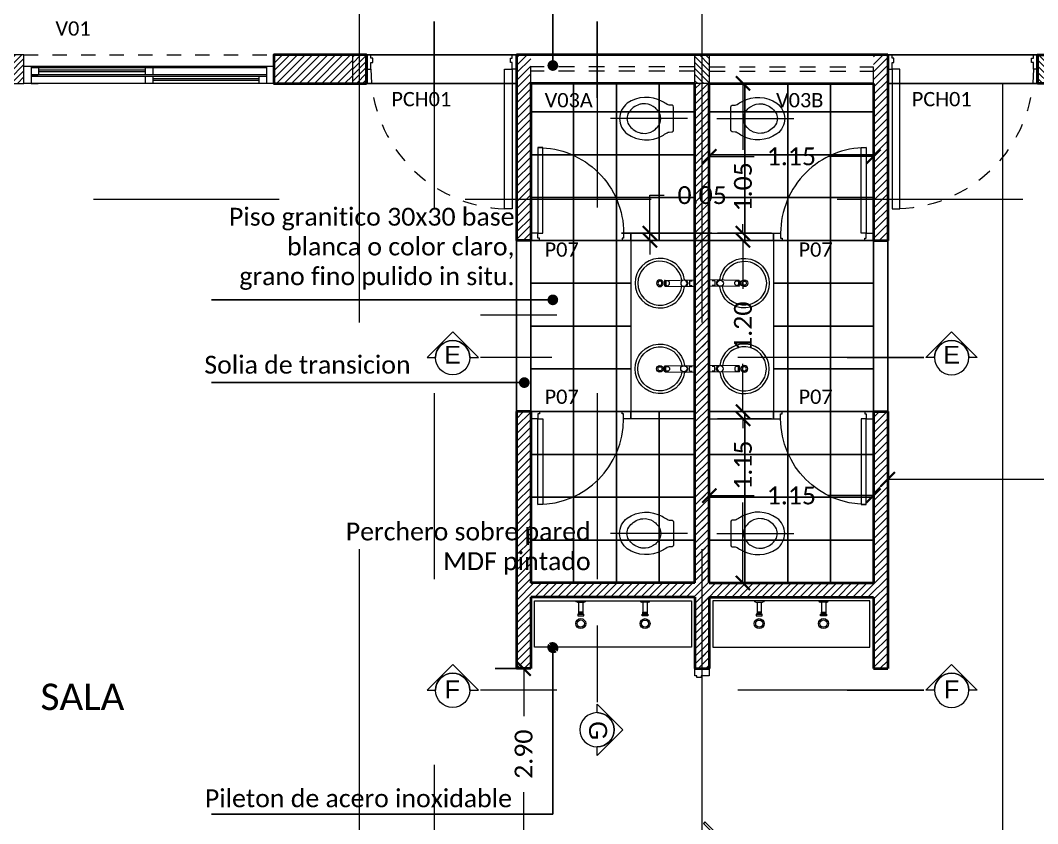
# Model space of a CAD drawing. Header units: metres. Extents: x -127.2 to -72.7, y -10.7 to 45.9.
# Drawn here: x -107.24 to -100.11, y 14.9 to 20.53 of the extents above; entities that cross this region are included whole.
import ezdxf

# ---------------------------------------------------------------- set-up
doc = ezdxf.new("R2010")
doc.units = ezdxf.units.M
doc.header["$LTSCALE"] = 0.05
doc.header["$MEASUREMENT"] = 0
for name, pattern in [('ACAD_ISO02W100', [15, 12, -3]), ('DASHED', [0.75, 0.5, -0.25]), ('DASHED2', [9.525, 6.35, -3.175]), ('STYLE_01', [0.41664, 0.20828, -0.20836])]:
    doc.linetypes.add(name, pattern=pattern)
for name, color, linetype, lineweight in [('0 - cortes', 3, 'Continuous', 9), ('0 - TEXTOS', 2, 'Continuous', 25), ('0-COT-1-50', 3, 'Continuous', 5), ('0-T-1-75-TEXTOS', 4, 'Continuous', 5), ('1.PLANTA ART SANITARIOS', 3, 'Continuous', 9), ('1.PLANTA EQUIPAMIENTO SALA', 2, 'Continuous', 15), ('APERTURAS', 251, 'STYLE_01', 18), ('CARPINTERIAS', 1, 'Continuous', 25), ('Carpinterías', 2, 'Continuous', 18), ('cotas', 1, 'Continuous', 0), ('ESTRUCTURA', 3, 'Continuous', 18), ('Lineas finas', 2, 'Continuous', 0), ('LINEAS PUNTEADAS VARIAS', 251, 'DASHED2', 9), ('Muros en Corte', 3, 'Continuous', 40), ('Muros en Vista', 3, 'Continuous', 20), ('SOLIA GRANITICA - UMBRAL', 251, 'Continuous', 25)]:
    doc.layers.add(name, color=color, linetype=linetype, lineweight=lineweight)
doc.layers.add('HATCH', color=1, linetype='Continuous')
doc.layers.add('SOLADOS-GRIS', color=252, linetype='Continuous')
doc.layers.add('MESADAS', color=7, linetype='Continuous', lineweight=0, true_color=0xcfcfcf)
doc.styles.add('1-50-TEXTO-CAL', font='calibri.ttf', dxfattribs={"height": 0.125})
doc.styles.add('1-75-TEXTO-CAL', font='calibri.ttf', dxfattribs={"height": 0.185})
doc.styles.add('5', font='arial.ttf', dxfattribs={"height": 5})
doc.styles.add('TCH-1-50-CA', font='calibri.ttf', dxfattribs={"height": 0.1})
doc.dimstyles.new('1-50-COTAS', dxfattribs={"dimtxt": 0.12, "dimasz": 0.1, "dimexe": 0.2, "dimexo": 0.02, "dimgap": 0.1, "dimtad": 0, "dimtoh": 1, "dimzin": 0, "dimdsep": 46, "dimtxsty": '1-50-TEXTO-CAL', "dimblk": 'ARCHTICK', "dimcen": 2, "dimclrd": 256, "dimclre": 250, "dimclrt": 256, "dimadec": 0, "dimazin": 0, "dimtfac": 1, "dimtmove": 0, "dimatfit": 3, "dimldrblk": 'DOT', "dimfxl": 1, "dimfxlon": 1, "dimtzin": 0, "dimlwd": -1, "dimarcsym": 0})

# ---------------------------------------------------------------- blocks, each defined once
blk = doc.blocks.new('PERFIL 10X20')
h = blk.add_hatch()
h.set_pattern_fill('_USER', color=6, scale=0.03, angle=45, pattern_type=0)
h.set_pattern_definition([(45, (-2.4, 1.141145), (-0.0212132, 0.0212132), [])])
h.paths.add_polyline_path([(-0.05, 0), (0.05, 0), (0.05, 0.2), (-0.05, 0.2)])
blk.add_lwpolyline([(-0.05, 0), (0.05, 0), (0.05, 0.2), (-0.05, 0.2)], close=True)
blk = doc.blocks.new('_ArchTick')
at = {"color": 0, "linetype": 'ByBlock', "const_width": 0.15}
blk.add_lwpolyline([(-0.5, -0.5), (0.5, 0.5)], dxfattribs=at)
blk = doc.blocks.new('*D11')
at = {"layer": '0-COT-1-50', "color": 250, "lineweight": -2, "transparency": 16777216}
for p, q in [((-103.7144, 15.9837), (-103.9144, 15.9837)), ((-103.6844, 13.0837), (-103.9144, 13.0837))]:
    blk.add_line(p, q, dxfattribs=at)
at = {"layer": '0-COT-1-50', "transparency": 16777216}
for p, q in [((-103.7144, 15.9837), (-103.7144, 15.6494)), ((-103.7144, 13.0837), (-103.7144, 15.118))]:
    blk.add_line(p, q, dxfattribs=at)
at = {"layer": 'Defpoints', "color": 0, "transparency": 16777216}
for p in [(-103.7144, 15.9837, 0), (-103.7144, 15.9837), (-103.6644, 13.0837, 0)]:
    blk.add_point(p, dxfattribs=at)
at = {"layer": '0-COT-1-50', "transparency": 16777216, "xscale": 0.1, "yscale": 0.1, "zscale": 0.1}
for p, rotation in [((-103.7144, 15.9837), 90), ((-103.7144, 13.0837), 270)]:
    blk.add_blockref('_ArchTick', p, dxfattribs=dict(at, rotation=rotation))
at = {"layer": '0-COT-1-50', "transparency": 16777216, "insert": (-103.7144, 15.3837), "char_height": 0.125, "attachment_point": 5, "rotation": 90, "style": '1-50-TEXTO-CAL'}
blk.add_mtext('2.90', dxfattribs=at)
blk = doc.blocks.new('_Dot')
at = {"color": 0, "linetype": 'ByBlock', "lineweight": -2}
blk.add_line((-0.5, 0), (-1, 0), dxfattribs=at)
at = {"color": 0, "linetype": 'ByBlock', "const_width": 0.343}
blk.add_lwpolyline([(-0.171, 0, 1), (0.171, 0, 1)], format="xyb", close=True, dxfattribs=at)
blk = doc.blocks.new('INO_JAR-PL')
blk.add_line((0, 0.0981), (0, -0.4422))
blk.add_lwpolyline([(0, -0.3781, 0.235147), (0.1071, -0.3241, 0.287056), (0.12, -0.08, 0.025167), (0.099, -0.0459, -0.139219), (0.0941, -0.0314), (0.093, -0.0109, 0.386946), (0.0811, 0), (0, 0), (-0.0811, 0, 0.386946), (-0.093, -0.0109), (-0.0941, -0.0314, -0.139219), (-0.099, -0.0459, 0.025167), (-0.12, -0.08, 0.287056), (-0.1071, -0.3241, 0.235147)], format="xyb", close=True)
at = {"color": 253}
blk.add_lwpolyline([(-0.0003, -0.3269, 0.137718), (0.043, -0.3145, 0.171254), (0.0985, -0.24, 0.032215), (0.1032, -0.2165, 0.179192), (0.0854, -0.1426, 0.061586), (0.0614, -0.1143, 0.190492), (0, -0.0901, 0.190492), (-0.0614, -0.1143, 0.061586), (-0.0854, -0.1426, 0.179192), (-0.1032, -0.2165, 0.032215), (-0.0985, -0.24, 0.171254), (-0.043, -0.3145, 0.137718), (0.0003, -0.3269)], format="xyb", dxfattribs=at)
blk = doc.blocks.new('A$C26E565D8')
at = {"extrusion": (-5.4965e-12, 1.29825e-07, 1)}
for p, q in [((0.018, 0.0105, 0), (0.018, 0.085, 0)), ((0.048, 0.0105, 0), (0.048, 0.085, 0)), ((0, 0), (0, 0.0005, 0)), ((0.01, 0.0105, 0), (0.0569, 0.0105, 0)), ((0.0669, 0.0005, 0), (0.0669, 0))]:
    blk.add_line(p, q, dxfattribs=at)
for p, q in [((0.0211, 0.095), (0.0211, 0.0795)), ((0.0235, 0.095), (0.0235, 0.0795)), ((0.0258, 0.095), (0.0258, 0.0795)), ((0.0282, 0.095), (0.0282, 0.0795)), ((0.0306, 0.095), (0.0306, 0.0795)), ((0.033, 0.095), (0.033, 0.0795)), ((0.0354, 0.095), (0.0354, 0.0795)), ((0.0377, 0.095), (0.0377, 0.0795)), ((0.0401, 0.095), (0.0401, 0.0795)), ((0.0425, 0.095), (0.0425, 0.0795)), ((0.0449, 0.095), (0.0449, 0.0795))]:
    blk.add_line(p, q)
at = {"elevation": 0}
for points in [[(0.0127, 0.105), (0.0545, 0.105), (0.0545, 0.095), (0.0127, 0.095)], [(0.018, 0.095), (0.048, 0.095), (0.048, 0.0795), (0.018, 0.0795)]]:
    blk.add_lwpolyline(points, close=True, dxfattribs=at)
at = {"extrusion": (-5.4965e-12, 1.29825e-07, 1)}
for centre, start, end in [((0.01, 0.0005, 0), 90.00485, 180.00485), ((0.0569, 0.0005, 0), 0.00485, 90.00485)]:
    blk.add_arc(centre, 0.01, start, end, dxfattribs=at)
blk = doc.blocks.new('bacha baños')
for p, q in [((-0.02, 0.0365), (-0.0243, 0.2458)), ((-0.0243, 0.2458), (0.0243, 0.2458)), ((0.02, 0.0365), (0.0243, 0.2458)), ((-0.015, 0.0316), (0.015, 0.0316))]:
    blk.add_line(p, q)
at = {"color": 253}
for p, q in [((-0.0163, 0.2068), (-0.0163, 0.2266)), ((0.0159, 0.2068), (0.0159, 0.2266)), ((-0.0163, 0.2068), (0.0159, 0.2068)), ((-0.0201, 0.042), (0.0201, 0.042))]:
    blk.add_line(p, q, dxfattribs=at)
for centre, radius, start, end in [((0, 0), 0.1741, 97.51952, 82.48048), ((-0.015, 0.0366), 0.00498, 181.17293, 270), ((0.015, 0.0366), 0.00498, 270, 358.82707)]:
    blk.add_arc(centre, radius, start, end)
blk.add_arc((0, 0), 0.1542, 98.34249, 81.65751, dxfattribs=at)
at = {"color": 253, "extrusion": (0, 0, -1)}
for centre, major_axis, ratio, start_param, end_param in [((0.0002, 0.1679), (0, -0.022), 0.96372, 1.570796326745123, 7.853981633924709), ((0, 0), (0.0169, 0.0169), 1, -0.785398, 5.497787), ((0.0002, 0.0527), (0.0172, 0), 0.868169, 4.712389, 10.995574), ((0, 0), (-0.0101, 0.0101), 1, 0.785398, 7.068583)]:
    blk.add_ellipse(centre, major_axis=major_axis, ratio=ratio, start_param=start_param, end_param=end_param, dxfattribs=at)
at = {"color": 253}
blk.add_open_spline([(-0.0229, 0.1794), (-0.0196, 0.1864), (-0.0137, 0.1921), (-0.0042, 0.1946), (-0.002, 0.1949), (0.0002, 0.1949), (0.0087, 0.1949), (0.017, 0.1903), (0.0222, 0.1826), (0.0226, 0.1819), (0.023, 0.1812)], degree=3, knots=[5.162013, 5.162013, 5.162013, 5.162013, 6.033332, 6.033332, 6.283185, 6.283185, 6.283185, 7.248258, 7.248258, 7.334593, 7.334593, 7.334593, 7.334593], dxfattribs=at)
blk = doc.blocks.new('*U9')
for points in [[(-0.05, 0), (-0.05, 0.05), (0.01, 0.05), (0.01, 0.035), (0, 0.035), (0, 0)], [(0.65, 0), (0.6, 0), (0.6, 0.035), (0.59, 0.035), (0.59, 0.05), (0.65, 0.05)]]:
    blk.add_lwpolyline(points, close=True)
at = {"extrusion": (0, 0, -1)}
blk.add_lwpolyline([(0, 0), (-0.035, 0), (-0.035, -0.6), (0, -0.6)], close=True, dxfattribs=at)
at = {"layer": 'Lineas finas'}
blk.add_arc((0, 0), 0.6, 270, 0, dxfattribs=at)
blk = doc.blocks.new('*D18')
at = {"layer": '0-COT-1-50', "color": 250, "lineweight": -2, "transparency": 16777216}
for p, q in [((-101.1644, 17.1324), (-101.1644, 17.5105)), ((-95.3144, 17.1324), (-95.3144, 17.5105))]:
    blk.add_line(p, q, dxfattribs=at)
at = {"layer": '0-COT-1-50', "transparency": 16777216}
for p, q in [((-101.1644, 17.3105), (-98.5034, 17.3105)), ((-95.3144, 17.3105), (-97.9755, 17.3105))]:
    blk.add_line(p, q, dxfattribs=at)
at = {"layer": 'Defpoints', "color": 0, "transparency": 16777216}
for p in [(-101.1644, 17.3105), (-101.1644, 17.1124, 0), (-95.3144, 17.1124, 0)]:
    blk.add_point(p, dxfattribs=at)
at = {"layer": '0-COT-1-50', "transparency": 16777216, "xscale": 0.1, "yscale": 0.1, "zscale": 0.1, "rotation": 180}
blk.add_blockref('_ArchTick', (-101.1644, 17.3105), dxfattribs=at)
at = {"layer": '0-COT-1-50', "transparency": 16777216, "xscale": 0.1, "yscale": 0.1, "zscale": 0.1}
blk.add_blockref('_ArchTick', (-95.3144, 17.3105), dxfattribs=at)
at = {"layer": '0-COT-1-50', "transparency": 16777216, "insert": (-98.2394, 17.3105), "char_height": 0.125, "attachment_point": 5, "style": '1-50-TEXTO-CAL'}
blk.add_mtext('5.85', dxfattribs=at)
blk = doc.blocks.new('*D19')
at = {"layer": '0-COT-1-50', "color": 250, "lineweight": -2, "transparency": 16777216}
for p, q in [((-102.4144, 19.3935), (-102.4144, 19.7717)), ((-101.2644, 19.3935), (-101.2644, 19.7717))]:
    blk.add_line(p, q, dxfattribs=at)
at = {"layer": '0-COT-1-50', "transparency": 16777216}
for p, q in [((-102.4144, 19.5717), (-102.0999, 19.5717)), ((-101.2644, 19.5717), (-101.579, 19.5717))]:
    blk.add_line(p, q, dxfattribs=at)
at = {"layer": 'Defpoints', "color": 0, "transparency": 16777216}
for p in [(-102.4144, 19.5717), (-102.4144, 19.3735, 0), (-101.2644, 19.3735, 0)]:
    blk.add_point(p, dxfattribs=at)
at = {"layer": '0-COT-1-50', "transparency": 16777216, "xscale": 0.1, "yscale": 0.1, "zscale": 0.1, "rotation": 180}
blk.add_blockref('_ArchTick', (-102.4144, 19.5717), dxfattribs=at)
at = {"layer": '0-COT-1-50', "transparency": 16777216, "xscale": 0.1, "yscale": 0.1, "zscale": 0.1}
blk.add_blockref('_ArchTick', (-101.2644, 19.5717), dxfattribs=at)
at = {"layer": '0-COT-1-50', "transparency": 16777216, "insert": (-101.8394, 19.5717), "char_height": 0.125, "attachment_point": 5, "style": '1-50-TEXTO-CAL'}
blk.add_mtext('1.15', dxfattribs=at)
blk = doc.blocks.new('*D20')
at = {"layer": '0-COT-1-50', "color": 250, "lineweight": -2, "transparency": 16777216}
for p, q in [((-102.3564, 20.0837), (-101.9782, 20.0837)), ((-102.3564, 19.0337), (-101.9782, 19.0337))]:
    blk.add_line(p, q, dxfattribs=at)
at = {"layer": '0-COT-1-50', "transparency": 16777216}
for p, q in [((-102.1782, 20.0837), (-102.1782, 19.6191)), ((-102.1782, 19.0337), (-102.1782, 19.0983))]:
    blk.add_line(p, q, dxfattribs=at)
at = {"layer": 'Defpoints', "color": 0, "transparency": 16777216}
for p in [(-102.3764, 20.0837, 0), (-102.1782, 20.0837), (-102.3764, 19.0337, 0)]:
    blk.add_point(p, dxfattribs=at)
at = {"layer": '0-COT-1-50', "transparency": 16777216, "xscale": 0.1, "yscale": 0.1, "zscale": 0.1}
for p, rotation in [((-102.1782, 20.0837), 90), ((-102.1782, 19.0337), 270)]:
    blk.add_blockref('_ArchTick', p, dxfattribs=dict(at, rotation=rotation))
at = {"layer": '0-COT-1-50', "transparency": 16777216, "insert": (-102.1782, 19.3587), "char_height": 0.125, "attachment_point": 5, "rotation": 90, "style": '1-50-TEXTO-CAL'}
blk.add_mtext('1.05', dxfattribs=at)
blk = doc.blocks.new('*D21')
at = {"layer": '0-COT-1-50', "color": 250, "lineweight": -2, "transparency": 16777216}
for p, q in [((-102.4144, 17.3738), (-102.4144, 16.9957)), ((-101.2644, 17.3738), (-101.2644, 16.9957))]:
    blk.add_line(p, q, dxfattribs=at)
at = {"layer": '0-COT-1-50', "transparency": 16777216}
for p, q in [((-102.4144, 17.1957), (-102.0999, 17.1957)), ((-101.2644, 17.1957), (-101.579, 17.1957))]:
    blk.add_line(p, q, dxfattribs=at)
at = {"layer": 'Defpoints', "color": 0, "transparency": 16777216}
for p in [(-102.4144, 17.3938, 0), (-101.2644, 17.3938, 0), (-102.4144, 17.1957)]:
    blk.add_point(p, dxfattribs=at)
at = {"layer": '0-COT-1-50', "transparency": 16777216, "xscale": 0.1, "yscale": 0.1, "zscale": 0.1, "rotation": 180}
blk.add_blockref('_ArchTick', (-102.4144, 17.1957), dxfattribs=at)
at = {"layer": '0-COT-1-50', "transparency": 16777216, "xscale": 0.1, "yscale": 0.1, "zscale": 0.1}
blk.add_blockref('_ArchTick', (-101.2644, 17.1957), dxfattribs=at)
at = {"layer": '0-COT-1-50', "transparency": 16777216, "insert": (-101.8394, 17.1957), "char_height": 0.125, "attachment_point": 5, "style": '1-50-TEXTO-CAL'}
blk.add_mtext('1.15', dxfattribs=at)
blk = doc.blocks.new('*D22')
at = {"layer": '0-COT-1-50', "color": 250, "lineweight": -2, "transparency": 16777216}
for p, q in [((-102.3564, 17.7337), (-101.9782, 17.7337)), ((-102.3564, 16.5836), (-101.9782, 16.5836))]:
    blk.add_line(p, q, dxfattribs=at)
at = {"layer": '0-COT-1-50', "transparency": 16777216}
for p, q in [((-102.1782, 17.7337), (-102.1782, 17.6691)), ((-102.1782, 16.5836), (-102.1782, 17.1483))]:
    blk.add_line(p, q, dxfattribs=at)
at = {"layer": 'Defpoints', "color": 0, "transparency": 16777216}
for p in [(-102.3764, 17.7337, 0), (-102.3764, 16.5836, 0), (-102.1782, 16.5836)]:
    blk.add_point(p, dxfattribs=at)
at = {"layer": '0-COT-1-50', "transparency": 16777216, "xscale": 0.1, "yscale": 0.1, "zscale": 0.1}
for p, rotation in [((-102.1782, 17.7337), 90), ((-102.1782, 16.5836), 270)]:
    blk.add_blockref('_ArchTick', p, dxfattribs=dict(at, rotation=rotation))
at = {"layer": '0-COT-1-50', "transparency": 16777216, "insert": (-102.1782, 17.4087), "char_height": 0.125, "attachment_point": 5, "rotation": 90, "style": '1-50-TEXTO-CAL'}
blk.add_mtext('1.15', dxfattribs=at)
blk = doc.blocks.new('*D26')
at = {"layer": '0-COT-1-50', "transparency": 16777216}
for p, q in [((-102.8298, 19.0337), (-102.8298, 19.2999)), ((-102.8298, 19.2999), (-102.7298, 19.2999)), ((-102.8298, 18.9837), (-102.8298, 19.0337)), ((-102.8298, 18.9837), (-102.8298, 18.8837))]:
    blk.add_line(p, q, dxfattribs=at)
at = {"layer": '0-COT-1-50', "color": 250, "lineweight": -2, "transparency": 16777216}
for p, q in [((-102.3964, 19.0337), (-103.0298, 19.0337)), ((-102.3964, 18.9837), (-103.0298, 18.9837))]:
    blk.add_line(p, q, dxfattribs=at)
at = {"layer": 'Defpoints', "color": 0, "transparency": 16777216}
for p in [(-102.8298, 19.0337), (-102.3764, 19.0337, 0), (-102.3764, 18.9837, 0)]:
    blk.add_point(p, dxfattribs=at)
at = {"layer": '0-COT-1-50', "transparency": 16777216, "xscale": 0.1, "yscale": 0.1, "zscale": 0.1}
for p, rotation in [((-102.8298, 19.0337), 270), ((-102.8298, 18.9837), 90)]:
    blk.add_blockref('_ArchTick', p, dxfattribs=dict(at, rotation=rotation))
at = {"layer": '0-COT-1-50', "transparency": 16777216, "insert": (-102.4644, 19.2999), "char_height": 0.125, "attachment_point": 5, "style": '1-50-TEXTO-CAL'}
blk.add_mtext('0.05', dxfattribs=at)
blk = doc.blocks.new('*D27')
at = {"layer": '0-COT-1-50', "color": 250, "lineweight": -2, "transparency": 16777216}
for p, q in [((-102.3564, 18.9837), (-101.9782, 18.9837)), ((-102.3564, 17.7837), (-101.9782, 17.7837))]:
    blk.add_line(p, q, dxfattribs=at)
at = {"layer": '0-COT-1-50', "transparency": 16777216}
for p, q in [((-102.1782, 18.9837), (-102.1782, 18.6449)), ((-102.1782, 17.7837), (-102.1782, 18.1193))]:
    blk.add_line(p, q, dxfattribs=at)
at = {"layer": 'Defpoints', "color": 0, "transparency": 16777216}
for p in [(-102.3764, 18.9837, 0), (-102.1782, 18.9837), (-102.3764, 17.7837, 0)]:
    blk.add_point(p, dxfattribs=at)
at = {"layer": '0-COT-1-50', "transparency": 16777216, "xscale": 0.1, "yscale": 0.1, "zscale": 0.1}
for p, rotation in [((-102.1782, 18.9837), 90), ((-102.1782, 17.7837), 270)]:
    blk.add_blockref('_ArchTick', p, dxfattribs=dict(at, rotation=rotation))
at = {"layer": '0-COT-1-50', "transparency": 16777216, "insert": (-102.1782, 18.3821), "char_height": 0.125, "attachment_point": 5, "rotation": 90, "style": '1-50-TEXTO-CAL'}
blk.add_mtext('1.20', dxfattribs=at)
blk = doc.blocks.new('Sección - Extremo de sección-3896-Nivel 0')
for p, q in [((-0.006, 0.00598), (-0.012, 0)), ((0, 0), (-0.006, 0.00598)), ((-0.012, 0), (-0.01, 0)), ((-0.002, 0), (0, 0))]:
    blk.add_line(p, q)
blk.add_circle((-0.006, 0), 0.004)
blk.add_arc((-0.006, 0), 0.004, 0, 180)
blk = doc.blocks.new('PCH01-planta')
at = {"layer": 'APERTURAS', "ltscale": 3}
blk.add_arc((1.0031, -0.1068), 0.9731, 179.58673, 271.00089, dxfattribs=at)
at = {"layer": 'CARPINTERIAS', "linetype": 'Continuous', "lineweight": 5}
for points in [[(0, 0), (0, -0.0998), (0.0299, -0.0998), (0.0299, -0.0534), (0.0429, -0.0534), (0.0429, -0.0235), (0.0299, -0.0235), (0.0299, 0)], [(1.05, 0), (1.05, -0.0998), (1.0201, -0.0998), (1.0201, -0.0534), (1.0071, -0.0534), (1.0071, -0.0235), (1.0201, -0.0235), (1.0201, 0)], [(0.9651, -0.0998), (1.0201, -0.0998), (1.0201, -1.0798), (0.9651, -1.0798)]]:
    blk.add_lwpolyline(points, close=True, dxfattribs=at)
blk = doc.blocks.new('P08 - planta')
at = {"layer": 'CARPINTERIAS', "linetype": 'Continuous', "lineweight": 5}
for p, q in [((0.0615, -0.02), (0.0721, -0.0094)), ((0.4921, -0.4506), (0.0615, -0.02)), ((0.0721, -0.0094), (0.5027, -0.44)), ((0.9333, -0.0094), (0.5027, -0.44)), ((0.5133, -0.4506), (0.9439, -0.02)), ((0.9438, -0.0201), (0.9332, -0.0095)), ((1.3744, -0.4504), (0.9438, -0.0199)), ((0.9439, -0.02), (0.9545, -0.0094)), ((0.9543, -0.0093), (1.3849, -0.4399)), ((1.8155, -0.0093), (1.3849, -0.4399)), ((1.3955, -0.4504), (1.8261, -0.0199)), ((1.826, -0.02), (1.8154, -0.0094)), ((0.5027, -0.44), (0.4921, -0.4506)), ((0.5027, -0.44), (0.5133, -0.4506)), ((1.3849, -0.4399), (1.3744, -0.4504)), ((1.3849, -0.4399), (1.3955, -0.4504))]:
    blk.add_line(p, q, dxfattribs=at)
for points in [[(0, 0.0499), (0, -0.0499), (0.05, -0.0499), (0.05, 0.0065), (0.0629, 0.0065), (0.0629, 0.0364), (0.05, 0.0364), (0.05, 0.0499)], [(2.9, 0.0499), (2.9, -0.0499), (2.8501, -0.0499), (2.8501, 0.0065), (2.8371, 0.0065), (2.8371, 0.0364), (2.8501, 0.0364), (2.8501, 0.0499)]]:
    blk.add_lwpolyline(points, close=True, dxfattribs=at)
for centre, radius in [((0.0612, -0.0094), 0.006), ((0.0612, -0.0094), 0.004), ((0.0612, -0.0094), 0.002), ((0.9436, -0.0094), 0.006), ((0.9436, -0.0094), 0.004), ((0.9436, -0.0094), 0.002), ((0.5024, -0.4506), 0.006), ((0.5024, -0.4506), 0.004), ((0.5024, -0.4506), 0.002), ((1.3847, -0.4504), 0.006), ((1.3847, -0.4504), 0.004), ((1.3847, -0.4504), 0.002)]:
    blk.add_circle(centre, radius, dxfattribs=at)
blk = doc.blocks.new('V01-planta')
at = {"layer": 'CARPINTERIAS', "linetype": 'Continuous', "lineweight": 5}
for p, q in [((0, 0), (1.7504, 0)), ((0.0508, 0), (0.1011, 0)), ((0.0508, -0.1207), (0.0508, 0)), ((0.0549, 0), (1.7001, 0)), ((0.1037, 0), (0.1037, -0.0503)), ((0.8464, -0.0503), (0.8464, 0)), ((0.8492, 0), (0.8995, 0)), ((0.8995, 0), (0.8995, -0.0503)), ((1.6996, 0), (1.6493, 0)), ((1.6996, -0.1207), (1.6996, 0)), ((0.1011, -0.0503), (0.0508, -0.0503)), ((0.0508, -0.0608), (1.6996, -0.0608)), ((1.6996, -0.0503), (0.0549, -0.0503)), ((0.1037, -0.0211), (0.8464, -0.0211)), ((0.8464, -0.0332), (0.1037, -0.0332)), ((0.8464, -0.1111), (0.8464, -0.0608)), ((0.8995, -0.0503), (0.8492, -0.0503)), ((0.8497, -0.0608), (0.9, -0.0608)), ((0.8995, -0.0608), (0.8995, -0.1111)), ((1.6467, -0.0608), (1.6467, -0.1111)), ((1.6493, -0.0503), (1.6996, -0.0503)), ((1.7504, -0.1207), (0, -0.1207)), ((1.6996, -0.1111), (0.0508, -0.1111)), ((0.9, -0.1111), (0.8497, -0.1111)), ((0.8995, -0.0819), (1.6467, -0.0819)), ((1.6467, -0.094), (0.8995, -0.094))]:
    blk.add_line(p, q, dxfattribs=at)

msp = doc.modelspace()

# ---------------------------------------------------------------- hatches: boundary and pattern name
at = {"layer": 'HATCH'}
h = msp.add_hatch(dxfattribs=at)
h.set_pattern_fill('ANSI31', color=256, scale=0.3, style=0)
h.paths.add_polyline_path([(-104.9144, 20.2837), (-105.4644, 20.2837), (-105.4644, 20.0837), (-104.9144, 20.0837)])
h = msp.add_hatch(dxfattribs=at)
h.set_pattern_fill('ANSI31', color=256, scale=0.3, style=0)
h.set_pattern_definition([(45, (-31.590347, 0), (-0.026516504, 0.026516504), [])])
h.paths.add_polyline_path([(-103.6644, 20.0837), (-103.6644, 20.2837), (-103.7644, 20.2837), (-103.7644, 18.9837), (-103.6644, 18.9837)])
h.paths.add_polyline_path([(-101.1644, 20.2837), (-101.2644, 20.2837), (-101.2644, 20.0837), (-101.2644, 18.9837), (-101.1644, 18.9837)])
h = msp.add_hatch(dxfattribs=at)
h.set_pattern_fill('ANSI31', color=256, scale=0.3, style=0)
h.paths.add_polyline_path([(-102.4644, 20.0837), (-102.5144, 20.0837), (-102.5144, 15.9837), (-102.4644, 15.9837)])
h.paths.add_polyline_path([(-102.4144, 20.0837), (-102.4644, 20.0837), (-102.4644, 15.9837), (-102.4144, 15.9837)])
h = msp.add_hatch(dxfattribs=at)
h.set_pattern_fill('ANSI31', color=256, scale=0.3, style=0)
h.paths.add_polyline_path([(-103.6644, 17.7837), (-103.7644, 17.7837), (-103.7644, 15.9837), (-103.6644, 15.9837), (-103.6644, 16.4836), (-103.2002, 16.4836), (-103.2002, 16.5836), (-103.6644, 16.5836)])
h.paths.add_polyline_path([(-101.1644, 17.7837), (-101.2644, 17.7837), (-101.2644, 16.5836), (-102.4144, 16.5836), (-102.4144, 18.4599), (-102.4644, 18.4599), (-102.4644, 15.9837), (-102.4144, 15.9837), (-102.4144, 16.4836), (-101.2644, 16.4836), (-101.2644, 15.9837), (-101.1644, 15.9837)])
h = msp.add_hatch(dxfattribs=at)
h.set_pattern_fill('ANSI31', color=256, scale=0.3, style=0)
h.paths.add_polyline_path([(-102.5144, 16.5836), (-103.2002, 16.5836), (-103.2002, 16.4836), (-102.5144, 16.4836)])
at = {"layer": 'MESADAS'}
h = msp.add_hatch(dxfattribs=at)
h.set_pattern_fill('AR-CONC', color=256, scale=2)
edge = h.paths.add_edge_path()
edge.add_line((-102.7644, 18.9837), (-102.9644, 18.9837))
edge.add_line((-102.9644, 18.9837), (-102.9644, 18.6837))
edge.add_line((-102.9644, 18.6837), (-102.9343, 18.6837))
edge.add_arc((-102.7602, 18.6837), 0.1741, 91.39495, 180, ccw=False)
edge.add_line((-102.7644, 18.8578), (-102.7644, 18.9837))
edge = h.paths.add_edge_path()
edge.add_line((-102.5144, 18.9837), (-102.7644, 18.9837))
edge.add_line((-102.7644, 18.9837), (-102.7644, 18.8578))
edge.add_arc((-102.7602, 18.6837), 0.1741, 7.51952, 91.39495, ccw=False)
edge.add_line((-102.5876, 18.7065), (-102.5144, 18.708))
edge.add_line((-102.5144, 18.708), (-102.5144, 18.9837))
edge = h.paths.add_edge_path()
edge.add_line((-102.5144, 18.6594), (-102.5876, 18.6609))
edge.add_arc((-102.7602, 18.6837), 0.1741, 268.60505, 352.48048, ccw=False)
edge.add_line((-102.7644, 18.5096), (-102.7644, 18.3837))
edge.add_line((-102.7644, 18.3837), (-102.5144, 18.3837))
edge.add_line((-102.5144, 18.3837), (-102.5144, 18.6594))
edge = h.paths.add_edge_path()
edge.add_arc((-102.7602, 18.6837), 0.1741, 180, 268.60505, ccw=False)
edge.add_line((-102.9343, 18.6837), (-102.9644, 18.6837))
edge.add_line((-102.9644, 18.6837), (-102.9644, 18.3837))
edge.add_line((-102.9644, 18.3837), (-102.7644, 18.3837))
edge.add_line((-102.7644, 18.3837), (-102.7644, 18.5096))
edge = h.paths.add_edge_path()
edge.add_line((-102.7644, 18.3837), (-102.9644, 18.3837))
edge.add_line((-102.9644, 18.3837), (-102.9644, 18.0837))
edge.add_line((-102.9644, 18.0837), (-102.9343, 18.0837))
edge.add_arc((-102.7602, 18.0837), 0.1741, 91.39494, 180, ccw=False)
edge.add_line((-102.7644, 18.2578), (-102.7644, 18.3837))
edge = h.paths.add_edge_path()
edge.add_line((-102.5144, 18.3837), (-102.7644, 18.3837))
edge.add_line((-102.7644, 18.3837), (-102.7644, 18.2578))
edge.add_arc((-102.7602, 18.0837), 0.1741, 7.51952, 91.39494, ccw=False)
edge.add_line((-102.5876, 18.1065), (-102.5144, 18.108))
edge.add_line((-102.5144, 18.108), (-102.5144, 18.3837))
edge = h.paths.add_edge_path()
edge.add_line((-102.5144, 18.0594), (-102.5876, 18.0609))
edge.add_arc((-102.7602, 18.0837), 0.1741, 268.60506, 352.48048, ccw=False)
edge.add_line((-102.7644, 17.9096), (-102.7644, 17.7837))
edge.add_line((-102.7644, 17.7837), (-102.5144, 17.7837))
edge.add_line((-102.5144, 17.7837), (-102.5144, 18.0594))
edge = h.paths.add_edge_path()
edge.add_arc((-102.7602, 18.0837), 0.1741, 180, 268.60506, ccw=False)
edge.add_line((-102.9343, 18.0837), (-102.9644, 18.0837))
edge.add_line((-102.9644, 18.0837), (-102.9644, 17.7837))
edge.add_line((-102.9644, 17.7837), (-102.7644, 17.7837))
edge.add_line((-102.7644, 17.7837), (-102.7644, 17.9096))

# ---------------------------------------------------------------- linework, layer by layer
at = {"layer": '0 - cortes', "linetype": 'ACAD_ISO02W100', "ltscale": 10}
for points in [[(-104.3424, 19.9812), (-104.3424, 20.5166)], [(-103.2002, 19.9812), (-103.2002, 20.5166)], [(-103.4814, 18.4599), (-104.0168, 18.4599)], [(-101.4475, 18.1624), (-100.9121, 18.1624)], [(-103.2002, 16.2847), (-103.2002, 15.7493)], [(-103.4814, 15.8318), (-104.0168, 15.8318)], [(-101.4475, 15.8318), (-100.9121, 15.8318)]]:
    msp.add_lwpolyline(points, dxfattribs=at)
at = {"layer": '0 - cortes', "linetype": 'STYLE_01', "ltscale": 125}
for points in [[(-104.3424, 20.5166), (-104.3424, 12.6508)], [(-103.2002, 20.5166), (-103.2002, 15.7493)], [(-95.0098, 19.2706), (-110.0717, 19.2706)], [(-100.9121, 18.1624), (-104.0168, 18.1624)], [(-100.9121, 15.8318), (-104.0168, 15.8318)]]:
    msp.add_lwpolyline(points, dxfattribs=at)
at = {"layer": '0 - TEXTOS'}
for p, q in [((-103.5102, 20.2089), (-103.5102, 20.2589)), ((-103.5102, 18.5669), (-103.5602, 18.5669)), ((-103.7099, 17.9872), (-103.7599, 17.9872)), ((-103.5102, 16.1054), (-103.5102, 16.1052, 0))]:
    msp.add_line(p, q, dxfattribs=at)
for points in [[(-103.5102, 20.2282), (-103.5102, 21.006), (-105.9018, 21.006)], [(-103.5602, 18.5669), (-105.9018, 18.5669)], [(-103.7599, 17.9872), (-105.9018, 17.9872)], [(-103.5102, 16.1358), (-103.5102, 14.9645), (-105.9018, 14.9645)]]:
    msp.add_lwpolyline(points, dxfattribs=at)
at = {"layer": '0 - TEXTOS', "const_width": 0.0375}
for points in [[(-103.5267, 20.2178, -1), (-103.4936, 20.2, -1)], [(-103.519, 18.5504, -1), (-103.5013, 18.5834, -1)], [(-103.7188, 17.9707, -1), (-103.7011, 18.0037, -1)], [(-103.5267, 16.1463, 0.814491), (-103.4936, 16.1143, 0.814491)]]:
    msp.add_lwpolyline(points, format="xyb", close=True, dxfattribs=at)
at = {"layer": '1.PLANTA ART SANITARIOS', "elevation": 0}
for points in [[(-102.5394, 16.1336), (-103.6394, 16.1336), (-103.6394, 16.4588), (-102.5394, 16.4588)], [(-102.3894, 16.1336), (-101.2894, 16.1336), (-101.2894, 16.4588), (-102.3894, 16.4588)]]:
    msp.add_lwpolyline(points, close=True, dxfattribs=at)
at = {"layer": '1.PLANTA ART SANITARIOS'}
for centre, radius in [((-103.3144, 16.2991, 0), 0.035), ((-103.3144, 16.2991, 0), 0.025), ((-102.8644, 16.2986, 0), 0.035), ((-102.8644, 16.2986, 0), 0.025), ((-102.0644, 16.2986, 0), 0.035), ((-102.0644, 16.2986, 0), 0.025), ((-101.6145, 16.2991, 0), 0.035), ((-101.6145, 16.2991, 0), 0.025)]:
    msp.add_circle(centre, radius, dxfattribs=at)
at = {"layer": '1.PLANTA EQUIPAMIENTO SALA'}
for p, q in [((-102.9644, 18.9837, 0), (-102.9644, 17.7837, 0)), ((-101.9644, 18.9837, 0), (-101.9644, 17.7837, 0))]:
    msp.add_line(p, q, dxfattribs=at)
at = {"layer": 'APERTURAS'}
msp.add_line((-107.2144, 20.2837), (-105.4644, 20.2837), dxfattribs=at)
at = {"layer": 'cotas'}
msp.add_line((-100.36, 20.0837, 0), (-100.36, 13.0837), dxfattribs=at)
at = {"layer": 'LINEAS PUNTEADAS VARIAS', "ltscale": 10}
for p, q in [((-104.8644, 8.8837), (-104.8644, 24.1837)), ((-102.4644, 8.8837), (-102.4644, 24.1837))]:
    msp.add_line(p, q, dxfattribs=at)
at = {"layer": 'LINEAS PUNTEADAS VARIAS', "ltscale": 0.35}
for p, q in [((-103.6644, 20.0837, 0), (-103.6644, 20.2837, 0)), ((-101.2644, 20.0837, 0), (-101.2644, 20.2837, 0)), ((-102.5144, 20.1987, 0), (-103.6644, 20.1987, 0)), ((-102.5144, 20.1687, 0), (-103.6644, 20.1687, 0)), ((-102.4144, 20.1987, 0), (-101.2644, 20.1987, 0)), ((-102.4144, 20.1687, 0), (-101.2644, 20.1687, 0))]:
    msp.add_line(p, q, dxfattribs=at)
at = {"layer": 'Muros en Corte'}
for p, q in [((-104.8144, 20.2837, 0), (-104.8144, 20.0837, 0)), ((-101.1644, 20.2837, 0), (-103.7644, 20.2837, 0)), ((-103.7644, 20.2837, 0), (-103.7644, 18.9837, 0)), ((-101.1644, 20.2837, 0), (-101.1644, 18.9837, 0)), ((-100.1144, 20.2837, 0), (-100.1144, 20.0837, 0)), ((-102.5144, 20.0837, 0), (-103.6644, 20.0837, 0)), ((-103.6644, 20.0837, 0), (-103.6644, 18.9837, 0)), ((-102.5144, 16.5836), (-102.5144, 20.0837, 0)), ((-102.4144, 16.5836), (-102.4144, 20.0837, 0)), ((-102.4144, 20.0837, 0), (-101.2644, 20.0837, 0)), ((-101.2644, 20.0837, 0), (-101.2644, 18.9837, 0)), ((-103.6644, 18.9837), (-103.7644, 18.9837, 0)), ((-101.2644, 18.9837), (-101.1644, 18.9837, 0)), ((-103.7644, 17.7837, 0), (-103.7644, 15.9837, 0)), ((-103.6644, 17.7837, 0), (-103.7644, 17.7837, 0)), ((-103.6644, 17.7837, 0), (-103.6644, 16.5836)), ((-101.2644, 17.7837, 0), (-101.2644, 16.5836)), ((-101.2644, 17.7837, 0), (-101.1644, 17.7837, 0)), ((-101.1644, 17.7837, 0), (-101.1644, 15.9837, 0)), ((-102.5144, 16.5836), (-103.6644, 16.5836)), ((-102.4144, 16.5836), (-101.2644, 16.5836)), ((-103.6644, 16.4838), (-103.6644, 15.9837, 0)), ((-102.5144, 16.4836), (-103.6644, 16.4836)), ((-102.5144, 16.4836), (-102.5144, 15.9837, 0)), ((-102.4144, 16.4836, 0), (-101.2644, 16.4836)), ((-102.4144, 16.4836), (-102.4144, 15.9837, 0)), ((-101.2644, 16.4838), (-101.2644, 15.9837, 0)), ((-103.6644, 15.9837, 0), (-103.7644, 15.9837, 0)), ((-102.5144, 15.9837, 0), (-102.4144, 15.9837, 0)), ((-101.2644, 15.9837, 0), (-101.1644, 15.9837, 0))]:
    msp.add_line(p, q, dxfattribs=at)
at = {"layer": 'Muros en Corte', "elevation": 0}
for points in [[(-104.8144, 20.0837), (-104.8144, 20.2837), (-105.4644, 20.2837), (-105.4644, 20.0837)], [(-100.1144, 20.0837), (-100.1144, 20.2837), (-99.4644, 20.2837), (-99.4644, 20.0837)]]:
    msp.add_lwpolyline(points, close=True, dxfattribs=at)
at = {"layer": 'Muros en Vista'}
for points in [[(-102.5144, 19.0337), (-102.9644, 19.0337), (-102.9644, 18.9837), (-102.5144, 18.9837)], [(-102.4144, 19.0337), (-101.9644, 19.0337), (-101.9644, 18.9837), (-102.4144, 18.9837)]]:
    msp.add_lwpolyline(points, dxfattribs=at)
at = {"layer": 'Muros en Vista', "elevation": 0}
for points in [[(-102.5144, 17.7337), (-102.9644, 17.7337), (-102.9644, 17.7837), (-102.5144, 17.7837)], [(-102.4144, 17.7337), (-101.9644, 17.7337), (-101.9644, 17.7837), (-102.4144, 17.7837)]]:
    msp.add_lwpolyline(points, dxfattribs=at)
at = {"layer": 'SOLADOS-GRIS'}
for p, q in [((-103.3644, 20.0837), (-103.3644, 16.5836, 0)), ((-103.0644, 20.0837), (-103.0644, 16.5836, 0)), ((-102.7644, 19.0337, 0), (-102.7644, 20.0837, 0)), ((-102.1644, 19.0337), (-102.1644, 20.0837, 0)), ((-101.8644, 20.0837, 0), (-101.8644, 16.5836, 0)), ((-101.5644, 20.0837, 0), (-101.5644, 16.5836, 0)), ((-102.5144, 19.8837, 0), (-103.6644, 19.8837, 0)), ((-101.2644, 19.8837, 0), (-102.4144, 19.8837, 0)), ((-102.5144, 19.5837, 0), (-103.6644, 19.5837, 0)), ((-101.2644, 19.5837, 0), (-102.4144, 19.5837, 0)), ((-102.5144, 19.2837, 0), (-103.6644, 19.2837, 0)), ((-101.2644, 19.2837, 0), (-102.4144, 19.2837, 0)), ((-102.5144, 18.9837, 0), (-103.6644, 18.9837, 0)), ((-101.2644, 18.9837, 0), (-102.4144, 18.9837, 0)), ((-103.0144, 18.6837, 0), (-103.6644, 18.6837, 0)), ((-101.2644, 18.6837, 0), (-101.9144, 18.6837, 0)), ((-103.0144, 18.3837, 0), (-103.6644, 18.3837, 0)), ((-101.2644, 18.3837, 0), (-101.9144, 18.3837, 0)), ((-103.0144, 18.0837, 0), (-103.6644, 18.0837, 0)), ((-101.2644, 18.0837, 0), (-101.9144, 18.0837, 0)), ((-102.5144, 17.7837, 0), (-103.6644, 17.7837, 0)), ((-101.2644, 17.7837, 0), (-102.4144, 17.7837, 0)), ((-102.7644, 17.7337, 0), (-102.7644, 16.5836)), ((-102.1644, 17.7337, 0), (-102.1644, 16.5836)), ((-102.5144, 17.4837, 0), (-103.6644, 17.4837, 0)), ((-101.2644, 17.4837, 0), (-102.4144, 17.4837, 0)), ((-102.5144, 17.1837, 0), (-103.6644, 17.1837, 0)), ((-101.2644, 17.1837, 0), (-102.4144, 17.1837, 0)), ((-102.5144, 16.8837, 0), (-103.6644, 16.8837, 0)), ((-101.2644, 16.8837, 0), (-102.4144, 16.8837, 0))]:
    msp.add_line(p, q, dxfattribs=at)
at = {"layer": 'SOLADOS-GRIS', "linetype": 'DASHED', "ltscale": 2}
for p, q in [((-102.7644, 19.0337, 0), (-102.7644, 18.9837, 0)), ((-102.1644, 19.0337), (-102.1644, 18.9837)), ((-103.0144, 18.6837, 0), (-102.9644, 18.6837, 0)), ((-101.9144, 18.6837, 0), (-101.9644, 18.6837, 0)), ((-103.0144, 18.3837, 0), (-102.9644, 18.3837, 0)), ((-101.9144, 18.3837, 0), (-101.9644, 18.3837, 0)), ((-103.0144, 18.0837, 0), (-102.9644, 18.0837, 0)), ((-101.9144, 18.0837, 0), (-101.9644, 18.0837, 0)), ((-102.7644, 17.7837, 0), (-102.7644, 17.7337, 0)), ((-102.1644, 17.7837, 0), (-102.1644, 17.7337, 0))]:
    msp.add_line(p, q, dxfattribs=at)
at = {"layer": 'SOLIA GRANITICA - UMBRAL'}
for p, q in [((-103.7644, 20.2837, 0), (-104.8144, 20.2837, 0)), ((-101.1644, 20.2837, 0), (-100.1144, 20.2837, 0)), ((-104.8144, 20.0837, 0), (-103.7644, 20.0837, 0)), ((-101.1644, 20.0837, 0), (-100.1144, 20.0837, 0)), ((-103.7644, 18.9837, 0), (-103.7644, 17.7837, 0)), ((-103.6644, 18.9837, 0), (-103.6644, 17.7837, 0)), ((-101.2644, 18.9837), (-101.2644, 17.7837, 0)), ((-101.1644, 18.9837, 0), (-101.1644, 17.7837, 0))]:
    msp.add_line(p, q, dxfattribs=at)

# ---------------------------------------------------------------- block references
at = {"layer": '0 - cortes'}
msp.add_blockref('PCH01-planta', (-104.8144, 20.2837, 0), dxfattribs=at)
at = {"layer": '0 - cortes', "xscale": -1}
msp.add_blockref('PCH01-planta', (-100.1144, 20.2837, 0), dxfattribs=at)
at = {"layer": '0 - cortes', "extrusion": (0, 0, -1), "yscale": 30, "zscale": 30}
for p, xscale in [((104.0314, 18.1624), -30), ((100.8975, 18.1624), 30), ((104.0314, 15.8318), -30), ((100.8975, 15.8318), 30)]:
    msp.add_blockref('Sección - Extremo de sección-3896-Nivel 0', p, dxfattribs=dict(at, xscale=xscale))
at = {"layer": '0 - cortes', "extrusion": (0, 0, -1), "xscale": 30, "yscale": 30, "zscale": 30, "rotation": 90}
msp.add_blockref('Sección - Extremo de sección-3896-Nivel 0', (103.2002, 15.7348), dxfattribs=at)
at = {"layer": '1.PLANTA ART SANITARIOS'}
for name, p, rotation in [('INO_JAR-PL', (-102.6644, 19.837, 0), 270), ('bacha baños', (-102.7602, 18.6837, 0), 270.000000000001), ('bacha baños', (-102.1687, 18.0837, 0), 90), ('INO_JAR-PL', (-102.2644, 16.9304, 0), 90), ('A$C26E565D8', (-101.5809, 16.4593, 0), 180), ('A$C26E565D8', (-102.8309, 16.4588, 0), 180)]:
    msp.add_blockref(name, p, dxfattribs=dict(at, rotation=rotation))
at = {"layer": '1.PLANTA ART SANITARIOS', "xscale": -1}
for name, p, rotation in [('INO_JAR-PL', (-102.2644, 19.837, 0), 90), ('bacha baños', (-102.1687, 18.6837, 0), 89.99999999999895), ('A$C26E565D8', (-103.348, 16.4593, 0), 180), ('A$C26E565D8', (-102.098, 16.4588, 0), 180)]:
    msp.add_blockref(name, p, dxfattribs=dict(at, rotation=rotation))
at = {"layer": '1.PLANTA ART SANITARIOS', "extrusion": (0, 0, -1), "zscale": -1, "rotation": 90}
for name, p in [('bacha baños', (102.7602, 18.0837, 0)), ('INO_JAR-PL', (102.6644, 16.9304, 0))]:
    msp.add_blockref(name, p, dxfattribs=at)
at = {"layer": 'CARPINTERIAS'}
for name, p, rotation in [('V01-planta', (-105.4644, 20.0837, 0), 180), ('P08 - planta', (-102.4645, 13.0837, 0), 90)]:
    msp.add_blockref(name, p, dxfattribs=dict(at, rotation=rotation))
at = {"layer": 'Carpinterías', "extrusion": (0, 0, -1), "zscale": -1, "rotation": 180}
msp.add_blockref('*U9', (103.6144, 19.0337), dxfattribs=at)
at = {"layer": 'Carpinterías', "rotation": 180}
msp.add_blockref('*U9', (-101.3144, 19.0337), dxfattribs=at)
at = {"layer": 'Carpinterías'}
msp.add_blockref('*U9', (-103.6144, 17.7337, 0), dxfattribs=at)
at = {"layer": 'Carpinterías', "xscale": -1}
msp.add_blockref('*U9', (-101.3144, 17.7337, 0), dxfattribs=at)
at = {"layer": 'ESTRUCTURA', "rotation": 180}
for p in [(-107.2644, 20.2837, 0), (-104.8644, 20.2837, 0)]:
    msp.add_blockref('PERFIL 10X20', p, dxfattribs=at)
at = {"layer": 'ESTRUCTURA', "xscale": -1, "rotation": 180}
for p in [(-102.4644, 20.2837, 0), (-100.0644, 20.2837, 0)]:
    msp.add_blockref('PERFIL 10X20', p, dxfattribs=at)

# ---------------------------------------------------------------- texts
at = {"layer": '0 - cortes', "style": '5'}
for s, p in [('E', (-104.2711, 18.1197)), ('E', (-100.7743, 18.1197)), ('F', (-104.2672, 15.7751)), ('F', (-100.7703, 15.7751))]:
    msp.add_text(s, height=0.125, dxfattribs=at).set_placement(p)
msp.add_text('G', height=0.125, rotation=270, dxfattribs=at).set_placement((-103.2556, 15.616))
at = {"layer": '0-T-1-75-TEXTOS', "width": 3.367953, "attachment_point": 1, "line_spacing_factor": 4}
for s, insert, char_height, style in [('V01', (-106.9938, 20.5183), 0.1, 'TCH-1-50-CA'), ('PCH01', (-104.6407, 20.0235), 0.1, 'TCH-1-50-CA'), ('PCH01', (-100.9956, 20.0235), 0.1, 'TCH-1-50-CA'), ('V03A', (-103.5673, 20.0159), 0.1, 'TCH-1-50-CA'), ('V03B', (-101.9466, 20.0159), 0.1, 'TCH-1-50-CA'), ('P07', (-103.5673, 18.9692), 0.1, 'TCH-1-50-CA'), ('P07', (-101.7886, 18.9692), 0.1, 'TCH-1-50-CA'), ('P07', (-103.5673, 17.9382), 0.1, 'TCH-1-50-CA'), ('P07', (-101.7886, 17.9382), 0.1, 'TCH-1-50-CA'), ('SALA', (-107.0984, 15.878), 0.185, '1-75-TEXTO-CAL')]:
    msp.add_mtext(s, dxfattribs=dict(at, insert=insert, char_height=char_height, style=style))
at = {"layer": '0-T-1-75-TEXTOS', "char_height": 0.125, "style": '1-50-TEXTO-CAL'}
for s, insert, width, attachment_point in [('Piso granitico 30x30 base blanca o color claro,\\Pgrano fino pulido in situ. ', (-103.7784, 19.2117), 2.160877, 3), ('Solia de transicion', (-104.5066, 18.1749), 5.819295, 3), ('Perchero sobre pared \\PMDF pintado', (-103.2453, 17.0066, 0), 5.819295, 3), ('Pileton de acero inoxidable', (-103.7963, 15.0107), 2.160877, 9)]:
    msp.add_mtext(s, dxfattribs=dict(at, insert=insert, width=width, attachment_point=attachment_point))

# ---------------------------------------------------------------- dimensions: what is measured, and where the dimension line sits
at = {"layer": '0-COT-1-50'}
for base, p1, p2, angle, picture, middle in [((-102.1782, 20.0837), (-102.3764, 19.0337, 0), (-102.3764, 20.0837, 0), 90, '*D20', (-102.1782, 19.3587)), ((-102.8298, 19.0337), (-102.3764, 18.9837, 0), (-102.3764, 19.0337, 0), 90, '*D26', (-102.4644, 19.2999)), ((-102.1782, 18.9837), (-102.3764, 17.7837, 0), (-102.3764, 18.9837, 0), 90, '*D27', (-102.1782, 18.3821)), ((-102.1782, 16.5836), (-102.3764, 17.7337, 0), (-102.3764, 16.5836, 0), 270, '*D22', (-102.1782, 17.4087)), ((-103.7144, 15.9837), (-103.6644, 13.0837, 0), (-103.7144, 15.9837, 0), 90, '*D11', (-103.7144, 15.3837))]:
    dim = msp.add_linear_dim(base=base, p1=p1, p2=p2, angle=angle, dimstyle='1-50-COTAS', dxfattribs=at)
    dim.commit()
    dim.dimension.update_dxf_attribs({"geometry": picture, "text_midpoint": middle, "dimtype": 160})
for base, p1, p2, picture, middle in [((-102.4144, 19.5717), (-101.2644, 19.3735, 0), (-102.4144, 19.3735, 0), '*D19', (-101.8394, 19.5717)), ((-101.1644, 17.3105), (-95.3144, 17.1124, 0), (-101.1644, 17.1124, 0), '*D18', (-98.2394, 17.3105)), ((-102.4144, 17.1957), (-101.2644, 17.3938, 0), (-102.4144, 17.3938, 0), '*D21', (-101.8394, 17.1957))]:
    dim = msp.add_linear_dim(base=base, p1=p1, p2=p2, angle=180, dimstyle='1-50-COTAS', dxfattribs=at)
    dim.commit()
    dim.dimension.update_dxf_attribs({"geometry": picture, "text_midpoint": middle})

doc.saveas('drawing.dxf')
